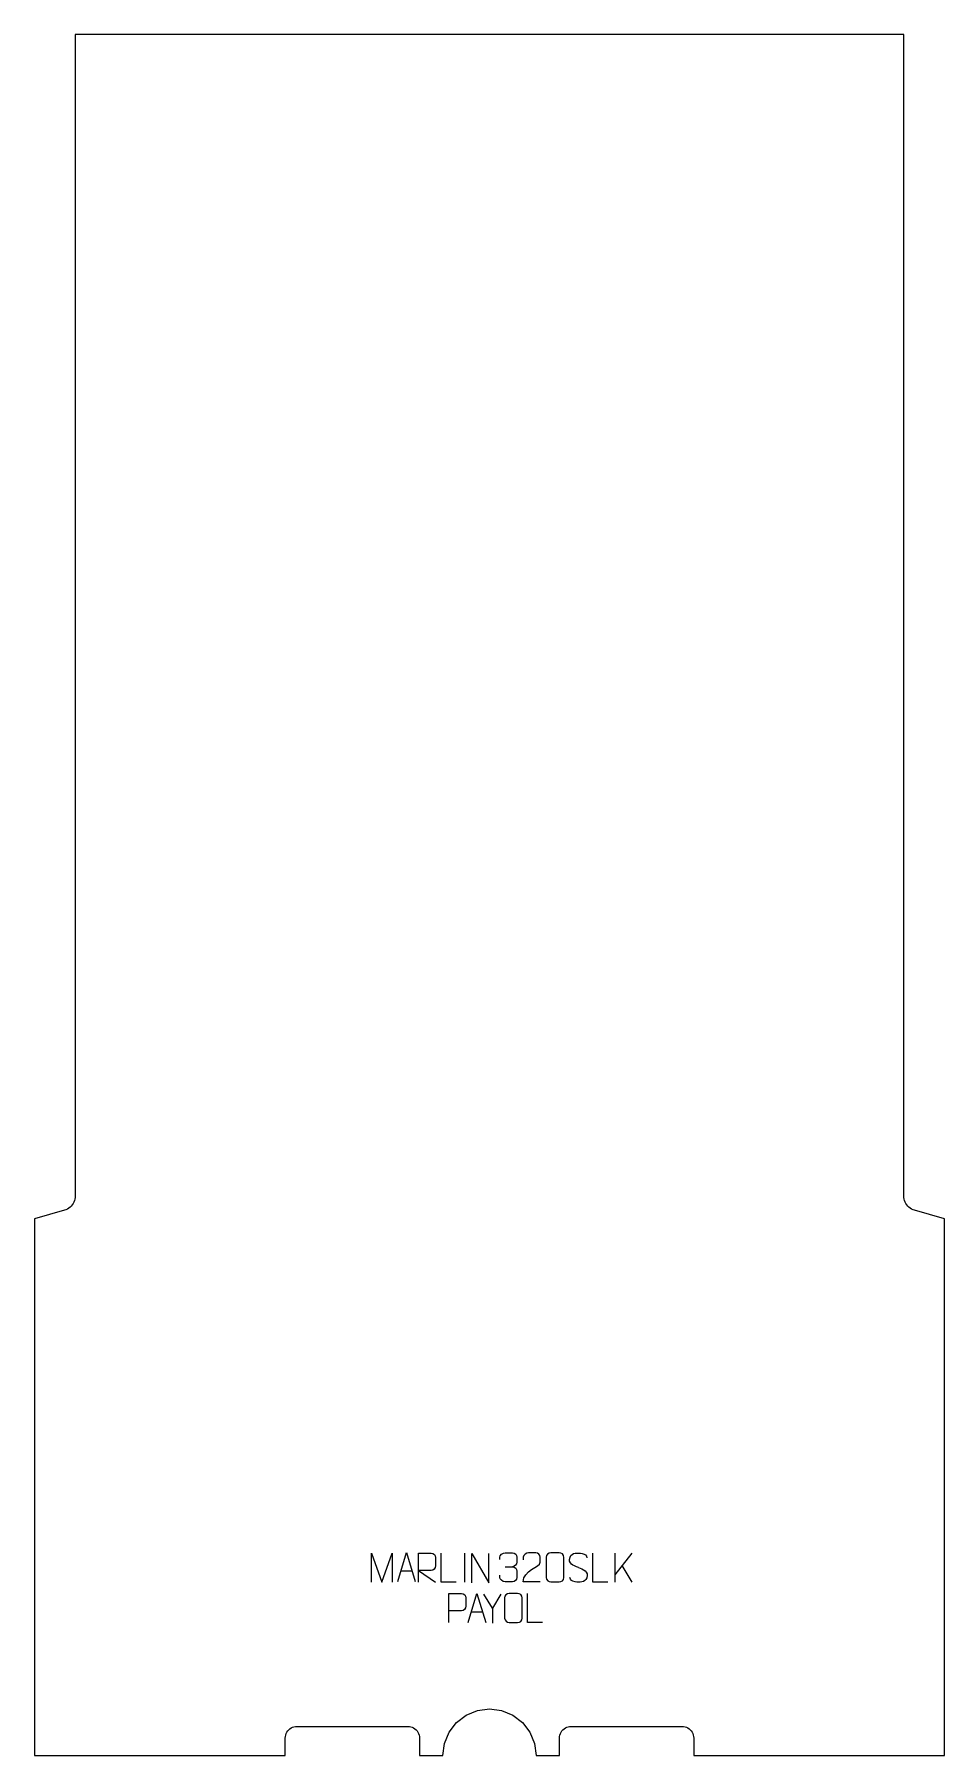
# Model space of a CAD drawing. Header units: millimetres. Extents: x -390 to 390, y -1240 to 235.
import ezdxf

# ---------------------------------------------------------------- set-up
doc = ezdxf.new("R2010")
doc.units = ezdxf.units.MM
doc.header["$MEASUREMENT"] = 0
doc.layers.add('layer 1', color=7, linetype='Continuous')

msp = doc.modelspace()

# ---------------------------------------------------------------- linework, layer by layer
at = {"layer": 'layer 1', "color": 242, "lineweight": 9}
msp.add_open_spline([(355.2935, -763.1169), (355.2935, -763.1169), (355.6584, -764.4388), (355.6584, -764.4388), (355.6584, -764.4388), (355.6584, -764.4388), (356.163, -765.7132), (356.163, -765.7132), (356.163, -765.7132), (356.163, -765.7132), (356.8024, -766.9263), (356.8024, -766.9263), (356.8024, -766.9263), (356.8024, -766.9263), (357.5671, -768.0634), (357.5671, -768.0634), (357.5671, -768.0634), (357.5671, -768.0634), (358.4508, -769.1113), (358.4508, -769.1113), (358.4508, -769.1113), (358.4508, -769.1113), (359.4409, -770.0593), (359.4409, -770.0593), (359.4409, -770.0593), (359.4409, -770.0593), (360.5283, -770.8943), (360.5283, -770.8943), (360.5283, -770.8943), (360.5283, -770.8943), (361.6978, -771.6078), (361.6978, -771.6078), (361.6978, -771.6078), (361.6978, -771.6078), (362.9388, -772.1916), (362.9388, -772.1916), (362.9388, -772.1916), (362.9388, -772.1916), (364.2339, -772.6389), (364.2339, -772.6389), (364.2339, -772.6389), (364.2339, -772.6389), (389.9996, -779.9999), (389.9996, -779.9999), (389.9996, -779.9999), (389.9996, -779.9999), (389.9996, -1239.9993), (389.9996, -1239.9993), (389.9996, -1239.9993), (389.9996, -1239.9993), (174.9994, -1239.9993), (174.9994, -1239.9993), (174.9994, -1239.9993), (174.9994, -1239.9993), (174.9994, -1224.9991), (174.9994, -1224.9991), (174.9994, -1224.9991), (174.9994, -1224.9991), (174.9148, -1223.6942), (174.9148, -1223.6942), (174.9148, -1223.6942), (174.9148, -1223.6942), (174.6599, -1222.4118), (174.6599, -1222.4118), (174.6599, -1222.4118), (174.6599, -1222.4118), (174.2384, -1221.1734), (174.2384, -1221.1734), (174.2384, -1221.1734), (174.2384, -1221.1734), (173.6607, -1219.9999), (173.6607, -1219.9999), (173.6607, -1219.9999), (173.6607, -1219.9999), (172.9331, -1218.9114), (172.9331, -1218.9114), (172.9331, -1218.9114), (172.9331, -1218.9114), (172.0712, -1217.9289), (172.0712, -1217.9289), (172.0712, -1217.9289), (172.0712, -1217.9289), (171.0876, -1217.0655), (171.0876, -1217.0655), (171.0876, -1217.0655), (171.0876, -1217.0655), (170.0002, -1216.3394), (170.0002, -1216.3394), (170.0002, -1216.3394), (170.0002, -1216.3394), (168.8267, -1215.7606), (168.8267, -1215.7606), (168.8267, -1215.7606), (168.8267, -1215.7606), (167.5882, -1215.3402), (167.5882, -1215.3402), (167.5882, -1215.3402), (167.5882, -1215.3402), (166.3048, -1215.0853), (166.3048, -1215.0853), (166.3048, -1215.0853), (166.3048, -1215.0853), (164.9995, -1214.9996), (164.9995, -1214.9996), (164.9995, -1214.9996), (164.9995, -1214.9996), (69.9997, -1214.9996), (69.9997, -1214.9996), (69.9997, -1214.9996), (69.9997, -1214.9996), (68.6948, -1215.0853), (68.6948, -1215.0853), (68.6948, -1215.0853), (68.6948, -1215.0853), (67.4114, -1215.3402), (67.4114, -1215.3402), (67.4114, -1215.3402), (67.4114, -1215.3402), (66.1726, -1215.7606), (66.1726, -1215.7606), (66.1726, -1215.7606), (66.1726, -1215.7606), (64.9995, -1216.3394), (64.9995, -1216.3394), (64.9995, -1216.3394), (64.9995, -1216.3394), (63.912, -1217.0655), (63.912, -1217.0655), (63.912, -1217.0655), (63.912, -1217.0655), (62.9285, -1217.9289), (62.9285, -1217.9289), (62.9285, -1217.9289), (62.9285, -1217.9289), (62.0662, -1218.9114), (62.0662, -1218.9114), (62.0662, -1218.9114), (62.0662, -1218.9114), (61.34, -1219.9999), (61.34, -1219.9999), (61.34, -1219.9999), (61.34, -1219.9999), (60.7613, -1221.1734), (60.7613, -1221.1734), (60.7613, -1221.1734), (60.7613, -1221.1734), (60.3408, -1222.4118), (60.3408, -1222.4118), (60.3408, -1222.4118), (60.3408, -1222.4118), (60.0859, -1223.6942), (60.0859, -1223.6942), (60.0859, -1223.6942), (60.0859, -1223.6942), (60.0002, -1224.9991), (60.0002, -1224.9991), (60.0002, -1224.9991), (60.0002, -1224.9991), (60.0002, -1239.9993), (60.0002, -1239.9993), (60.0002, -1239.9993), (60.0002, -1239.9993), (39.9998, -1239.9993), (39.9998, -1239.9993), (39.9998, -1239.9993), (39.9998, -1239.9993), (38.6368, -1229.6461), (38.6368, -1229.6461), (38.6368, -1229.6461), (38.6368, -1229.6461), (34.6408, -1219.9999), (34.6408, -1219.9999), (34.6408, -1219.9999), (34.6408, -1219.9999), (28.2837, -1211.7156), (28.2837, -1211.7156), (28.2837, -1211.7156), (28.2837, -1211.7156), (20.0004, -1205.3585), (20.0004, -1205.3585), (20.0004, -1205.3585), (20.0004, -1205.3585), (10.3531, -1201.3625), (10.3531, -1201.3625), (10.3531, -1201.3625), (10.3531, -1201.3625), (0, -1199.9995), (0, -1199.9995), (0, -1199.9995), (0, -1199.9995), (-10.352, -1201.3625), (-10.352, -1201.3625), (-10.352, -1201.3625), (-10.352, -1201.3625), (-19.9994, -1205.3585), (-19.9994, -1205.3585), (-19.9994, -1205.3585), (-19.9994, -1205.3585), (-28.284, -1211.7156), (-28.284, -1211.7156), (-28.284, -1211.7156), (-28.284, -1211.7156), (-34.6408, -1219.9999), (-34.6408, -1219.9999), (-34.6408, -1219.9999), (-34.6408, -1219.9999), (-38.6372, -1229.6461), (-38.6372, -1229.6461), (-38.6372, -1229.6461), (-38.6372, -1229.6461), (-39.9998, -1239.9993), (-39.9998, -1239.9993), (-39.9998, -1239.9993), (-39.9998, -1239.9993), (-60.0002, -1239.9993), (-60.0002, -1239.9993), (-60.0002, -1239.9993), (-60.0002, -1239.9993), (-60.0002, -1224.9991), (-60.0002, -1224.9991), (-60.0002, -1224.9991), (-60.0002, -1224.9991), (-60.0848, -1223.6942), (-60.0848, -1223.6942), (-60.0848, -1223.6942), (-60.0848, -1223.6942), (-60.3412, -1222.4118), (-60.3412, -1222.4118), (-60.3412, -1222.4118), (-60.3412, -1222.4118), (-60.7613, -1221.1734), (-60.7613, -1221.1734), (-60.7613, -1221.1734), (-60.7613, -1221.1734), (-61.34, -1219.9999), (-61.34, -1219.9999), (-61.34, -1219.9999), (-61.34, -1219.9999), (-62.0665, -1218.9114), (-62.0665, -1218.9114), (-62.0665, -1218.9114), (-62.0665, -1218.9114), (-62.9296, -1217.9289), (-62.9296, -1217.9289), (-62.9296, -1217.9289), (-62.9296, -1217.9289), (-63.912, -1217.0655), (-63.912, -1217.0655), (-63.912, -1217.0655), (-63.912, -1217.0655), (-65.0009, -1216.3394), (-65.0009, -1216.3394), (-65.0009, -1216.3394), (-65.0009, -1216.3394), (-66.1729, -1215.7606), (-66.1729, -1215.7606), (-66.1729, -1215.7606), (-66.1729, -1215.7606), (-67.4114, -1215.3402), (-67.4114, -1215.3402), (-67.4114, -1215.3402), (-67.4114, -1215.3402), (-68.6948, -1215.0853), (-68.6948, -1215.0853), (-68.6948, -1215.0853), (-68.6948, -1215.0853), (-70.0001, -1214.9996), (-70.0001, -1214.9996), (-70.0001, -1214.9996), (-70.0001, -1214.9996), (-164.9995, -1214.9996), (-164.9995, -1214.9996), (-164.9995, -1214.9996), (-164.9995, -1214.9996), (-166.3048, -1215.0853), (-166.3048, -1215.0853), (-166.3048, -1215.0853), (-166.3048, -1215.0853), (-167.5882, -1215.3402), (-167.5882, -1215.3402), (-167.5882, -1215.3402), (-167.5882, -1215.3402), (-168.8267, -1215.7606), (-168.8267, -1215.7606), (-168.8267, -1215.7606), (-168.8267, -1215.7606), (-170.0002, -1216.3394), (-170.0002, -1216.3394), (-170.0002, -1216.3394), (-170.0002, -1216.3394), (-171.0876, -1217.0655), (-171.0876, -1217.0655), (-171.0876, -1217.0655), (-171.0876, -1217.0655), (-172.0712, -1217.9289), (-172.0712, -1217.9289), (-172.0712, -1217.9289), (-172.0712, -1217.9289), (-172.9335, -1218.9114), (-172.9335, -1218.9114), (-172.9335, -1218.9114), (-172.9335, -1218.9114), (-173.6607, -1219.9999), (-173.6607, -1219.9999), (-173.6607, -1219.9999), (-173.6607, -1219.9999), (-174.2384, -1221.1734), (-174.2384, -1221.1734), (-174.2384, -1221.1734), (-174.2384, -1221.1734), (-174.6584, -1222.4118), (-174.6584, -1222.4118), (-174.6584, -1222.4118), (-174.6584, -1222.4118), (-174.9148, -1223.6942), (-174.9148, -1223.6942), (-174.9148, -1223.6942), (-174.9148, -1223.6942), (-175.0005, -1224.9991), (-175.0005, -1224.9991), (-175.0005, -1224.9991), (-175.0005, -1224.9991), (-175.0005, -1239.9993), (-175.0005, -1239.9993), (-175.0005, -1239.9993), (-175.0005, -1239.9993), (-389.9996, -1239.9993), (-389.9996, -1239.9993), (-389.9996, -1239.9993), (-389.9996, -1239.9993), (-389.9996, -779.9999), (-389.9996, -779.9999), (-389.9996, -779.9999), (-389.9996, -779.9999), (-364.2353, -772.6389), (-364.2353, -772.6389), (-364.2353, -772.6389), (-364.2353, -772.6389), (-362.9392, -772.1916), (-362.9392, -772.1916), (-362.9392, -772.1916), (-362.9392, -772.1916), (-361.6992, -771.6078), (-361.6992, -771.6078), (-361.6992, -771.6078), (-361.6992, -771.6078), (-360.5283, -770.8943), (-360.5283, -770.8943), (-360.5283, -770.8943), (-360.5283, -770.8943), (-359.4409, -770.0593), (-359.4409, -770.0593), (-359.4409, -770.0593), (-359.4409, -770.0593), (-358.4508, -769.1113), (-358.4508, -769.1113), (-358.4508, -769.1113), (-358.4508, -769.1113), (-357.5671, -768.0634), (-357.5671, -768.0634), (-357.5671, -768.0634), (-357.5671, -768.0634), (-356.8024, -766.9263), (-356.8024, -766.9263), (-356.8024, -766.9263), (-356.8024, -766.9263), (-356.1634, -765.7132), (-356.1634, -765.7132), (-356.1634, -765.7132), (-356.1634, -765.7132), (-355.6587, -764.4388), (-355.6587, -764.4388), (-355.6587, -764.4388), (-355.6587, -764.4388), (-355.2949, -763.1169), (-355.2949, -763.1169), (-355.2949, -763.1169), (-355.2949, -763.1169), (-355.0735, -761.7644), (-355.0735, -761.7644), (-355.0735, -761.7644), (-355.0735, -761.7644), (-355.0005, -760.3952), (-355.0005, -760.3952), (-355.0005, -760.3952), (-355.0005, -760.3952), (-355.0005, 235.0003), (-355.0005, 235.0003), (-355.0005, 235.0003), (-355.0005, 235.0003), (355.0001, 235.0003), (355.0001, 235.0003), (355.0001, 235.0003), (355.0001, 235.0003), (355.0001, -760.3952), (355.0001, -760.3952), (355.0001, -760.3952), (355.0001, -760.3952), (355.0731, -761.7644), (355.0731, -761.7644), (355.0731, -761.7644), (355.0731, -761.7644), (355.2935, -763.1169), (355.2935, -763.1169)], degree=3, knots=[0, 0, 0, 0, 0.009803922, 0.009803922, 0.009803922, 0.009803922, 0.019607843, 0.019607843, 0.019607843, 0.019607843, 0.029411765, 0.029411765, 0.029411765, 0.029411765, 0.039215686, 0.039215686, 0.039215686, 0.039215686, 0.049019608, 0.049019608, 0.049019608, 0.049019608, 0.058823529, 0.058823529, 0.058823529, 0.058823529, 0.068627451, 0.068627451, 0.068627451, 0.068627451, 0.078431373, 0.078431373, 0.078431373, 0.078431373, 0.088235294, 0.088235294, 0.088235294, 0.088235294, 0.098039216, 0.098039216, 0.098039216, 0.098039216, 0.107843137, 0.107843137, 0.107843137, 0.107843137, 0.117647059, 0.117647059, 0.117647059, 0.117647059, 0.12745098, 0.12745098, 0.12745098, 0.12745098, 0.137254902, 0.137254902, 0.137254902, 0.137254902, 0.147058824, 0.147058824, 0.147058824, 0.147058824, 0.156862745, 0.156862745, 0.156862745, 0.156862745, 0.166666667, 0.166666667, 0.166666667, 0.166666667, 0.176470588, 0.176470588, 0.176470588, 0.176470588, 0.18627451, 0.18627451, 0.18627451, 0.18627451, 0.196078431, 0.196078431, 0.196078431, 0.196078431, 0.205882353, 0.205882353, 0.205882353, 0.205882353, 0.215686275, 0.215686275, 0.215686275, 0.215686275, 0.225490196, 0.225490196, 0.225490196, 0.225490196, 0.235294118, 0.235294118, 0.235294118, 0.235294118, 0.245098039, 0.245098039, 0.245098039, 0.245098039, 0.254901961, 0.254901961, 0.254901961, 0.254901961, 0.264705882, 0.264705882, 0.264705882, 0.264705882, 0.274509804, 0.274509804, 0.274509804, 0.274509804, 0.284313725, 0.284313725, 0.284313725, 0.284313725, 0.294117647, 0.294117647, 0.294117647, 0.294117647, 0.303921569, 0.303921569, 0.303921569, 0.303921569, 0.31372549, 0.31372549, 0.31372549, 0.31372549, 0.323529412, 0.323529412, 0.323529412, 0.323529412, 0.333333333, 0.333333333, 0.333333333, 0.333333333, 0.343137255, 0.343137255, 0.343137255, 0.343137255, 0.352941176, 0.352941176, 0.352941176, 0.352941176, 0.362745098, 0.362745098, 0.362745098, 0.362745098, 0.37254902, 0.37254902, 0.37254902, 0.37254902, 0.382352941, 0.382352941, 0.382352941, 0.382352941, 0.392156863, 0.392156863, 0.392156863, 0.392156863, 0.401960784, 0.401960784, 0.401960784, 0.401960784, 0.411764706, 0.411764706, 0.411764706, 0.411764706, 0.421568627, 0.421568627, 0.421568627, 0.421568627, 0.431372549, 0.431372549, 0.431372549, 0.431372549, 0.441176471, 0.441176471, 0.441176471, 0.441176471, 0.450980392, 0.450980392, 0.450980392, 0.450980392, 0.460784314, 0.460784314, 0.460784314, 0.460784314, 0.470588235, 0.470588235, 0.470588235, 0.470588235, 0.480392157, 0.480392157, 0.480392157, 0.480392157, 0.490196078, 0.490196078, 0.490196078, 0.490196078, 0.5, 0.5, 0.5, 0.5, 0.509803922, 0.509803922, 0.509803922, 0.509803922, 0.519607843, 0.519607843, 0.519607843, 0.519607843, 0.529411765, 0.529411765, 0.529411765, 0.529411765, 0.539215686, 0.539215686, 0.539215686, 0.539215686, 0.549019608, 0.549019608, 0.549019608, 0.549019608, 0.558823529, 0.558823529, 0.558823529, 0.558823529, 0.568627451, 0.568627451, 0.568627451, 0.568627451, 0.578431373, 0.578431373, 0.578431373, 0.578431373, 0.588235294, 0.588235294, 0.588235294, 0.588235294, 0.598039216, 0.598039216, 0.598039216, 0.598039216, 0.607843137, 0.607843137, 0.607843137, 0.607843137, 0.617647059, 0.617647059, 0.617647059, 0.617647059, 0.62745098, 0.62745098, 0.62745098, 0.62745098, 0.637254902, 0.637254902, 0.637254902, 0.637254902, 0.647058824, 0.647058824, 0.647058824, 0.647058824, 0.656862745, 0.656862745, 0.656862745, 0.656862745, 0.666666667, 0.666666667, 0.666666667, 0.666666667, 0.676470588, 0.676470588, 0.676470588, 0.676470588, 0.68627451, 0.68627451, 0.68627451, 0.68627451, 0.696078431, 0.696078431, 0.696078431, 0.696078431, 0.705882353, 0.705882353, 0.705882353, 0.705882353, 0.715686275, 0.715686275, 0.715686275, 0.715686275, 0.725490196, 0.725490196, 0.725490196, 0.725490196, 0.735294118, 0.735294118, 0.735294118, 0.735294118, 0.745098039, 0.745098039, 0.745098039, 0.745098039, 0.754901961, 0.754901961, 0.754901961, 0.754901961, 0.764705882, 0.764705882, 0.764705882, 0.764705882, 0.774509804, 0.774509804, 0.774509804, 0.774509804, 0.784313725, 0.784313725, 0.784313725, 0.784313725, 0.794117647, 0.794117647, 0.794117647, 0.794117647, 0.803921569, 0.803921569, 0.803921569, 0.803921569, 0.81372549, 0.81372549, 0.81372549, 0.81372549, 0.823529412, 0.823529412, 0.823529412, 0.823529412, 0.833333333, 0.833333333, 0.833333333, 0.833333333, 0.843137255, 0.843137255, 0.843137255, 0.843137255, 0.852941176, 0.852941176, 0.852941176, 0.852941176, 0.862745098, 0.862745098, 0.862745098, 0.862745098, 0.87254902, 0.87254902, 0.87254902, 0.87254902, 0.882352941, 0.882352941, 0.882352941, 0.882352941, 0.892156863, 0.892156863, 0.892156863, 0.892156863, 0.901960784, 0.901960784, 0.901960784, 0.901960784, 0.911764706, 0.911764706, 0.911764706, 0.911764706, 0.921568627, 0.921568627, 0.921568627, 0.921568627, 0.931372549, 0.931372549, 0.931372549, 0.931372549, 0.941176471, 0.941176471, 0.941176471, 0.941176471, 0.950980392, 0.950980392, 0.950980392, 0.950980392, 0.960784314, 0.960784314, 0.960784314, 0.960784314, 0.970588235, 0.970588235, 0.970588235, 0.970588235, 0.980392157, 0.980392157, 0.980392157, 0.980392157, 1, 1, 1, 1], dxfattribs=at)
at = {"layer": 'layer 1', "color": 250, "lineweight": 9}
for points, knots in [([(-101.1848, -1091.4358), (-101.1848, -1091.4358), (-101.1848, -1066.4779), (-101.1848, -1066.4779), (-101.1848, -1066.4779), (-101.1848, -1066.4779), (-92.2597, -1091.4358), (-92.2597, -1091.4358), (-92.2597, -1091.4358), (-92.2597, -1091.4358), (-83.4998, -1066.4784), (-83.4998, -1066.4784), (-83.4998, -1066.4784), (-83.4998, -1066.4784), (-83.4998, -1091.4358), (-83.4998, -1091.4358)], [0, 0, 0, 0, 0.2, 0.2, 0.2, 0.2, 0.4, 0.4, 0.4, 0.4, 0.6, 0.6, 0.6, 0.6, 1, 1, 1, 1]), ([(-78.5345, -1090.9609), (-78.5345, -1090.9609), (-71.1635, -1066.0074), (-71.1635, -1066.0074), (-71.1635, -1066.0074), (-71.1635, -1066.0074), (-63.5936, -1090.9609), (-63.5936, -1090.9609)], [0, 0, 0, 0, 0.333333333, 0.333333333, 0.333333333, 0.333333333, 1, 1, 1, 1]), ([(-60.8318, -1091.4338), (-60.8318, -1091.4338), (-60.8318, -1066.4803), (-60.8318, -1066.4803), (-60.8318, -1066.4803), (-57.237, -1066.4803), (-53.6415, -1066.4803), (-50.0463, -1066.4803), (-50.0463, -1066.4803), (-47.721, -1066.518), (-46.1637, -1068.008), (-46.1678, -1070.3744), (-46.1678, -1070.3744), (-46.1682, -1072.4099), (-46.1682, -1075.4693), (-46.1678, -1077.5053), (-46.1678, -1077.5053), (-46.1743, -1079.3808), (-47.9866, -1081.3226), (-49.9961, -1081.3417), (-49.9961, -1081.3417), (-49.9961, -1081.3417), (-60.8318, -1081.3417), (-60.8318, -1081.3417), (-60.8318, -1081.3417), (-60.8318, -1081.3417), (-46.1771, -1091.4338), (-46.1771, -1091.4338)], [0, 0, 0, 0, 0.125, 0.125, 0.125, 0.125, 0.25, 0.25, 0.25, 0.25, 0.375, 0.375, 0.375, 0.375, 0.5, 0.5, 0.5, 0.5, 0.625, 0.625, 0.625, 0.625, 0.75, 0.75, 0.75, 0.75, 1, 1, 1, 1]), ([(-28.5506, -1091.4339), (-28.5506, -1091.4339), (-41.4997, -1091.4339), (-41.4997, -1091.4339), (-41.4997, -1091.4339), (-41.4997, -1091.4339), (-41.4997, -1066.4803), (-41.4997, -1066.4803)], [0, 0, 0, 0, 0.333333333, 0.333333333, 0.333333333, 0.333333333, 1, 1, 1, 1]), ([(-15.2748, -1091.8245), (-15.2748, -1091.8245), (-15.2748, -1066.871), (-15.2748, -1066.871), (-15.2748, -1066.871), (-15.2748, -1066.871), (-0.62, -1091.8245), (-0.62, -1091.8245), (-0.62, -1091.8245), (-0.62, -1091.8245), (-0.62, -1066.871), (-0.62, -1066.871)], [0, 0, 0, 0, 0.25, 0.25, 0.25, 0.25, 0.5, 0.5, 0.5, 0.5, 1, 1, 1, 1]), ([(8.802, -1071.9255), (8.802, -1071.9255), (8.802, -1070.0683), (8.802, -1070.0683), (8.802, -1070.0683), (8.7877, -1068.3264), (11.4522, -1066.2083), (13.5113, -1066.231), (13.5113, -1066.231), (15.5754, -1066.231), (17.6394, -1066.231), (19.7031, -1066.231), (19.7031, -1066.231), (21.8976, -1066.2222), (23.4959, -1068.069), (23.5403, -1069.9811), (23.5403, -1069.9811), (23.5399, -1071.4162), (23.5399, -1072.8513), (23.5403, -1074.2868), (23.5403, -1074.2868), (23.4917, -1075.9403), (21.8891, -1078.1703), (19.6908, -1078.1603), (19.6908, -1078.1603), (21.8945, -1078.1715), (23.5025, -1079.9747), (23.5565, -1082.0342), (23.5565, -1082.0342), (23.5561, -1083.8189), (23.5561, -1085.6036), (23.5565, -1087.3887), (23.5565, -1087.3887), (23.5666, -1089.4501), (21.5117, -1091.2132), (19.6908, -1091.2051), (19.6908, -1091.2051), (17.6255, -1091.2048), (15.5603, -1091.2048), (13.4947, -1091.2051), (13.4947, -1091.2051), (11.3261, -1091.1936), (8.7951, -1088.7934), (8.7765, -1087.3316), (8.7765, -1087.3316), (8.7765, -1087.3316), (8.7765, -1085.423), (8.7765, -1085.423)], [0, 0, 0, 0, 0.076923077, 0.076923077, 0.076923077, 0.076923077, 0.153846154, 0.153846154, 0.153846154, 0.153846154, 0.230769231, 0.230769231, 0.230769231, 0.230769231, 0.307692308, 0.307692308, 0.307692308, 0.307692308, 0.384615385, 0.384615385, 0.384615385, 0.384615385, 0.461538462, 0.461538462, 0.461538462, 0.461538462, 0.538461538, 0.538461538, 0.538461538, 0.538461538, 0.615384615, 0.615384615, 0.615384615, 0.615384615, 0.692307692, 0.692307692, 0.692307692, 0.692307692, 0.769230769, 0.769230769, 0.769230769, 0.769230769, 0.846153846, 0.846153846, 0.846153846, 0.846153846, 1, 1, 1, 1]), ([(43.538, -1091.2051), (38.6236, -1091.2048), (33.7092, -1091.2048), (28.7951, -1091.2051), (28.7951, -1091.2051), (28.7951, -1081.2728), (43.4461, -1078.6316), (43.538, -1074.3213), (43.538, -1074.3213), (43.5377, -1072.8972), (43.5377, -1071.4735), (43.538, -1070.0502), (43.538, -1070.0502), (43.5211, -1067.9731), (41.3983, -1066.2483), (39.7273, -1066.231), (39.7273, -1066.231), (37.6541, -1066.2314), (35.5812, -1066.2314), (33.5088, -1066.231), (33.5088, -1066.231), (31.6867, -1066.2145), (28.862, -1068.0066), (28.7951, -1070.1002), (28.7951, -1070.1002), (28.7951, -1070.1002), (28.7951, -1072.155), (28.7951, -1072.155)], [0, 0, 0, 0, 0.125, 0.125, 0.125, 0.125, 0.25, 0.25, 0.25, 0.25, 0.375, 0.375, 0.375, 0.375, 0.5, 0.5, 0.5, 0.5, 0.625, 0.625, 0.625, 0.625, 0.75, 0.75, 0.75, 0.75, 1, 1, 1, 1]), ([(52.5859, -1066.2187), (54.952, -1066.2187), (57.3185, -1066.2187), (59.685, -1066.2187), (59.685, -1066.2187), (61.6655, -1066.1831), (63.6915, -1067.6774), (63.7186, -1070.1195), (63.7186, -1070.1195), (63.7182, -1075.8769), (63.7182, -1081.6347), (63.7186, -1087.3929), (63.7186, -1087.3929), (63.5765, -1089.7205), (61.8701, -1091.2028), (59.685, -1091.2136), (59.685, -1091.2136), (57.3126, -1091.2132), (54.9402, -1091.2132), (52.5682, -1091.2136), (52.5682, -1091.2136), (50.6097, -1091.3192), (48.6033, -1089.4313), (48.6147, -1087.4103), (48.6147, -1087.4103), (48.6151, -1081.6297), (48.6151, -1075.8494), (48.6147, -1070.0696), (48.6147, -1070.0696), (48.619, -1067.9276), (50.3961, -1066.2051), (52.5859, -1066.2187)], [0, 0, 0, 0, 0.111111111, 0.111111111, 0.111111111, 0.111111111, 0.222222222, 0.222222222, 0.222222222, 0.222222222, 0.333333333, 0.333333333, 0.333333333, 0.333333333, 0.444444444, 0.444444444, 0.444444444, 0.444444444, 0.555555556, 0.555555556, 0.555555556, 0.555555556, 0.666666667, 0.666666667, 0.666666667, 0.666666667, 0.777777778, 0.777777778, 0.777777778, 0.777777778, 1, 1, 1, 1]), ([(76.1666, -1078.718), (71.9183, -1077.2476), (67.0102, -1075.4518), (69.0153, -1069.9315), (69.0153, -1069.9315), (70.5188, -1065.7916), (75.7324, -1066.1801), (79.336, -1066.7812), (79.336, -1066.7812), (82.1966, -1067.2584), (83.0613, -1068.4716), (83.3719, -1070.5557)], [0, 0, 0, 0, 0.25, 0.25, 0.25, 0.25, 0.5, 0.5, 0.5, 0.5, 1, 1, 1, 1]), ([(101.4494, -1091.4339), (101.4494, -1091.4339), (88.5003, -1091.4339), (88.5003, -1091.4339), (88.5003, -1091.4339), (88.5003, -1091.4339), (88.5003, -1066.4803), (88.5003, -1066.4803)], [0, 0, 0, 0, 0.333333333, 0.333333333, 0.333333333, 0.333333333, 1, 1, 1, 1]), ([(76.1666, -1078.7181), (80.1852, -1080.3648), (85.2147, -1082.2531), (83.3807, -1087.6134), (83.3807, -1087.6134), (81.9209, -1091.8798), (77.0101, -1091.6231), (73.284, -1091.0684), (73.284, -1091.0684), (70.534, -1090.6586), (69.3131, -1089.4451), (68.9351, -1087.3329)], [0, 0, 0, 0, 0.25, 0.25, 0.25, 0.25, 0.5, 0.5, 0.5, 0.5, 1, 1, 1, 1]), ([(-34.8132, -1126.006), (-34.8132, -1126.006), (-34.8132, -1101.0524), (-34.8132, -1101.0524), (-34.8132, -1101.0524), (-31.2182, -1101.0524), (-27.6229, -1101.0524), (-24.0275, -1101.0524), (-24.0275, -1101.0524), (-21.7023, -1101.0903), (-20.1449, -1102.5804), (-20.1491, -1104.9465), (-20.1491, -1104.9465), (-20.1495, -1106.9822), (-20.1495, -1110.0415), (-20.1491, -1112.0775), (-20.1491, -1112.0775), (-20.1556, -1113.9529), (-21.9678, -1115.8948), (-23.9774, -1115.9139), (-23.9774, -1115.9139), (-23.9774, -1115.9139), (-34.8132, -1115.9139), (-34.8132, -1115.9139)], [0, 0, 0, 0, 0.142857143, 0.142857143, 0.142857143, 0.142857143, 0.285714286, 0.285714286, 0.285714286, 0.285714286, 0.428571429, 0.428571429, 0.428571429, 0.428571429, 0.571428571, 0.571428571, 0.571428571, 0.571428571, 0.714285714, 0.714285714, 0.714285714, 0.714285714, 1, 1, 1, 1]), ([(-18.176, -1126.0059), (-18.176, -1126.0059), (-10.805, -1101.0524), (-10.805, -1101.0524), (-10.805, -1101.0524), (-10.805, -1101.0524), (-3.2351, -1126.0059), (-3.2351, -1126.0059)], [0, 0, 0, 0, 0.333333333, 0.333333333, 0.333333333, 0.333333333, 1, 1, 1, 1]), ([(9.8413, -1101.6305), (9.8413, -1101.6305), (2.5189, -1113.5292), (2.5189, -1113.5292), (2.5189, -1113.5292), (2.5189, -1113.5292), (2.5196, -1126.5841), (2.5196, -1126.5841)], [0, 0, 0, 0, 0.333333333, 0.333333333, 0.333333333, 0.333333333, 1, 1, 1, 1]), ([(16.9382, -1101.0299), (19.3043, -1101.0299), (21.6708, -1101.0299), (24.0373, -1101.0299), (24.0373, -1101.0299), (26.0178, -1100.9943), (28.0438, -1102.4886), (28.0709, -1104.9307), (28.0709, -1104.9307), (28.0705, -1110.6881), (28.0705, -1116.4459), (28.0709, -1122.2041), (28.0709, -1122.2041), (27.9288, -1124.5317), (26.2224, -1126.014), (24.0373, -1126.0248), (24.0373, -1126.0248), (21.6649, -1126.0244), (19.2925, -1126.0244), (16.9205, -1126.0248), (16.9205, -1126.0248), (14.962, -1126.1304), (12.9556, -1124.2425), (12.967, -1122.2215), (12.967, -1122.2215), (12.9674, -1116.4409), (12.9674, -1110.6606), (12.967, -1104.8808), (12.967, -1104.8808), (12.9713, -1102.7388), (14.7484, -1101.0163), (16.9382, -1101.0299)], [0, 0, 0, 0, 0.111111111, 0.111111111, 0.111111111, 0.111111111, 0.222222222, 0.222222222, 0.222222222, 0.222222222, 0.333333333, 0.333333333, 0.333333333, 0.333333333, 0.444444444, 0.444444444, 0.444444444, 0.444444444, 0.555555556, 0.555555556, 0.555555556, 0.555555556, 0.666666667, 0.666666667, 0.666666667, 0.666666667, 0.777777778, 0.777777778, 0.777777778, 0.777777778, 1, 1, 1, 1]), ([(45.5451, -1126.0442), (45.5451, -1126.0442), (32.596, -1126.0442), (32.596, -1126.0442), (32.596, -1126.0442), (32.596, -1126.0442), (32.596, -1101.0906), (32.596, -1101.0906)], [0, 0, 0, 0, 0.333333333, 0.333333333, 0.333333333, 0.333333333, 1, 1, 1, 1])]:
    msp.add_open_spline(points, degree=3, knots=knots, dxfattribs=at)
for points in [[(-21.4997, -1066.47), (-21.4997, -1066.47), (-21.4997, -1091.4441), (-21.4997, -1091.4441)], [(107.5003, -1066.4803), (107.5003, -1066.4803), (107.5003, -1091.4339), (107.5003, -1091.4339)], [(121.8765, -1066.4803), (121.8765, -1066.4803), (107.5003, -1085.12), (107.5003, -1085.12)], [(-75.8119, -1081.7115), (-75.8119, -1081.7115), (-66.3162, -1081.7115), (-66.3162, -1081.7115)], [(13.5117, -1078.1707), (13.5117, -1078.1707), (19.7081, -1078.1707), (19.7081, -1078.1707)], [(122.2018, -1091.3381), (122.2018, -1091.3381), (113.7313, -1077.0245), (113.7313, -1077.0245)], [(2.5189, -1113.5292), (2.5189, -1113.5292), (-4.802, -1101.6305), (-4.802, -1101.6305)], [(-15.4534, -1116.7565), (-15.4534, -1116.7565), (-5.9577, -1116.7565), (-5.9577, -1116.7565)]]:
    msp.add_open_spline(points, degree=3, dxfattribs=at)

doc.saveas('drawing.dxf')
